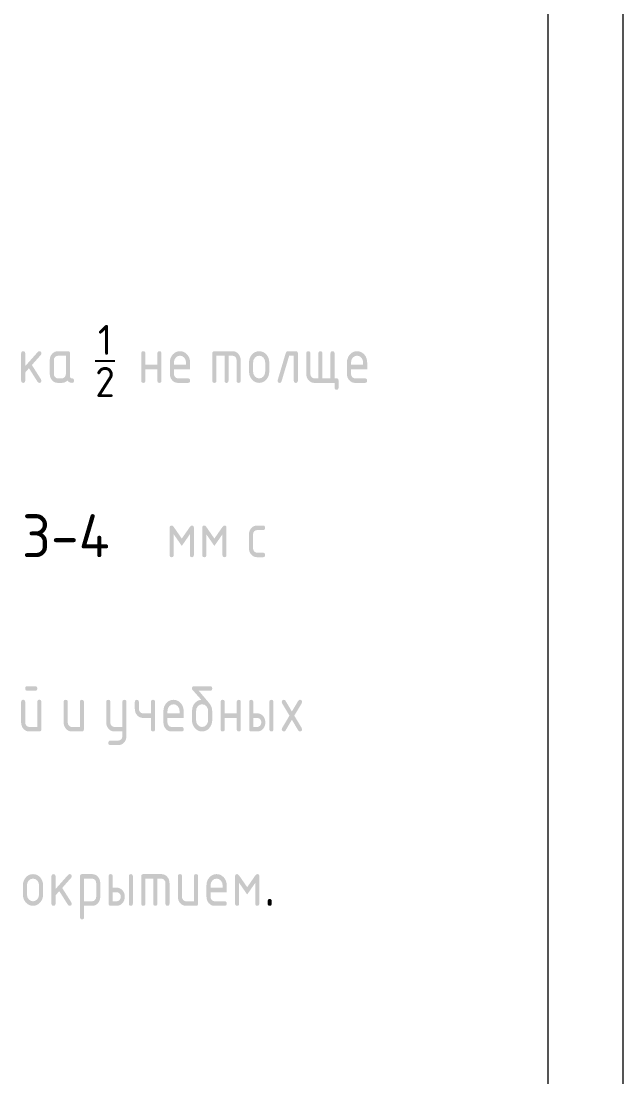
# Model space of a CAD drawing. Header units: millimetres. Extents: x 0 to 1189, y 0 to 841.
# Drawn here: x 1148.9 to 1189.1, y 70.5 to 141.1 of the extents above; entities that cross this region are included whole.
import ezdxf

# ---------------------------------------------------------------- set-up
doc = ezdxf.new("R2010")
doc.units = ezdxf.units.MM

msp = doc.modelspace()

# ---------------------------------------------------------------- hatches: boundary and pattern name
h = msp.add_hatch(color=7)
h.dxf.hatch_style = 2
h.paths.add_polyline_path([(1149.202983, 118.0413), (1150.051303, 118.9938), (1150.092368, 119.026184), (1150.145009, 119.036243), (1150.204653, 119.026795), (1150.247191, 118.998692), (1150.272676, 118.952295), (1150.28116, 118.887966), (1150.270342, 118.830295), (1150.239267, 118.782133), (1149.647813, 118.113509), (1150.254701, 117.156599), (1150.28116, 117.067853), (1150.272676, 117.001665), (1150.247191, 116.955474), (1150.204653, 116.928405), (1150.145009, 116.919577), (1150.080311, 116.935355), (1150.032562, 116.982966), (1149.451581, 117.897432), (1149.202983, 117.614108), (1149.202983, 117.067853), (1149.194508, 117.001665), (1149.169083, 116.955474), (1149.126708, 116.928405), (1149.067384, 116.919577), (1149.00774, 116.928405), (1148.965202, 116.955474), (1148.939717, 117.001665), (1148.931233, 117.067853), (1148.931233, 118.887966), (1148.939717, 118.952295), (1148.965202, 118.998692), (1149.00774, 119.026795), (1149.067384, 119.036243), (1149.126708, 119.026795), (1149.169083, 118.998692), (1149.194508, 118.952295), (1149.202983, 118.887966)])
h = msp.add_hatch(color=7)
h.paths.add_polyline_path([(1151.920091, 118.731421), (1151.381002, 118.731421), (1151.276133, 118.709648), (1151.188628, 118.646534), (1151.132473, 118.54828), (1151.113111, 118.431009), (1151.113111, 117.524811), (1151.132955, 117.409194), (1151.192486, 117.309286), (1151.27951, 117.242313), (1151.381002, 117.219989), (1151.6522, 117.219989), (1151.754864, 117.242313), (1151.840164, 117.309286), (1151.900178, 117.40754), (1151.920091, 117.524811)])
h.paths.add_polyline_path([(1152.458628, 117.067853), (1152.450291, 117.001665), (1152.425417, 116.955474), (1152.384214, 116.928405), (1152.326887, 116.919577), (1152.235782, 116.929154), (1152.154081, 116.958162), (1152.081476, 117.007013), (1152.017656, 117.076122), (1151.937919, 117.007013), (1151.850637, 116.958162), (1151.755501, 116.929154), (1151.6522, 116.919577), (1151.381002, 116.919577), (1151.272034, 116.930041), (1151.171954, 116.961951), (1151.081175, 117.016082), (1151.000112, 117.093209), (1150.930659, 117.186227), (1150.88105, 117.28834), (1150.851284, 117.400787), (1150.841362, 117.524811), (1150.841362, 118.431009), (1150.851284, 118.553172), (1150.88105, 118.665827), (1150.930659, 118.768973), (1151.000112, 118.86261), (1151.081175, 118.937877), (1151.171954, 118.992215), (1151.272034, 119.025159), (1151.381002, 119.036243), (1152.055138, 119.036243), (1152.114782, 119.026795), (1152.15732, 118.998692), (1152.182805, 118.952295), (1152.191289, 118.887966), (1152.191289, 117.372675), (1152.199763, 117.305798), (1152.225188, 117.258092), (1152.267563, 117.229506), (1152.326887, 117.219989), (1152.384214, 117.21048), (1152.425417, 117.181955), (1152.450291, 117.134413)])
h = msp.add_hatch(color=7)
h.dxf.hatch_style = 2
h.paths.add_polyline_path([(1157.22067, 117.825774), (1157.22067, 117.067853), (1157.212195, 117.001665), (1157.18677, 116.955474), (1157.144395, 116.928405), (1157.085071, 116.919577), (1157.025427, 116.928405), (1156.982889, 116.955474), (1156.957404, 117.001665), (1156.948921, 117.067853), (1156.948921, 118.887966), (1156.957404, 118.952295), (1156.982889, 118.998692), (1157.025427, 119.026795), (1157.085071, 119.036243), (1157.144395, 119.026795), (1157.18677, 118.998692), (1157.212195, 118.952295), (1157.22067, 118.887966), (1157.22067, 118.130045), (1158.027649, 118.130045), (1158.027649, 118.887966), (1158.036115, 118.952295), (1158.06148, 118.998692), (1158.103691, 119.026795), (1158.162697, 119.036243), (1158.22234, 119.026795), (1158.264878, 118.998692), (1158.290363, 118.952295), (1158.298847, 118.887966), (1158.298847, 117.067853), (1158.290363, 117.001665), (1158.264878, 116.955474), (1158.22234, 116.928405), (1158.162697, 116.919577), (1158.103691, 116.928405), (1158.06148, 116.955474), (1158.036115, 117.001665), (1158.027649, 117.067853), (1158.027649, 117.825774)])
h = msp.add_hatch(color=7)
h.paths.add_polyline_path([(1159.53423, 118.735831), (1159.378305, 118.703516), (1159.247598, 118.604642), (1159.159404, 118.457743), (1159.13074, 118.282732), (1159.13074, 118.130045), (1159.93772, 118.130045), (1159.93772, 118.282732), (1159.90885, 118.457743), (1159.820862, 118.604642), (1159.690155, 118.703516)])
h.paths.add_polyline_path([(1159.13074, 117.825774), (1159.13074, 117.524811), (1159.150584, 117.409194), (1159.210115, 117.309286), (1159.297139, 117.242313), (1159.398631, 117.219989), (1160.072767, 117.219989), (1160.132411, 117.21048), (1160.174949, 117.181955), (1160.200434, 117.134413), (1160.208918, 117.067853), (1160.200434, 117.001665), (1160.174949, 116.955474), (1160.132411, 116.928405), (1160.072767, 116.919577), (1159.398631, 116.919577), (1159.289663, 116.930041), (1159.189583, 116.961951), (1159.098804, 117.016082), (1159.017741, 117.093209), (1158.948288, 117.186227), (1158.898679, 117.28834), (1158.868913, 117.400787), (1158.858991, 117.524811), (1158.858991, 118.278322), (1158.871135, 118.430828), (1158.907774, 118.571086), (1158.969217, 118.699459), (1159.055775, 118.816308), (1159.159369, 118.912995), (1159.273505, 118.981673), (1159.39839, 119.022652), (1159.53423, 119.036243), (1159.669993, 119.022713), (1159.794748, 118.982155), (1159.908858, 118.914623), (1160.012685, 118.820167), (1160.099157, 118.703636), (1160.160411, 118.575427), (1160.19686, 118.435229), (1160.208918, 118.282732), (1160.208918, 117.825774)])
h = msp.add_hatch(color=7)
h.dxf.hatch_style = 2
h.paths.add_polyline_path([(1161.833787, 119.036243), (1163.047563, 119.036243), (1163.155903, 119.025159), (1163.254889, 118.992215), (1163.345297, 118.937877), (1163.427902, 118.86261), (1163.497355, 118.768973), (1163.546964, 118.665827), (1163.57673, 118.553172), (1163.586652, 118.431009), (1163.586652, 117.067853), (1163.578168, 117.001665), (1163.552683, 116.955474), (1163.510145, 116.928405), (1163.450502, 116.919577), (1163.391177, 116.928405), (1163.348803, 116.955474), (1163.323378, 117.001665), (1163.314903, 117.067853), (1163.314903, 118.431009), (1163.295541, 118.54828), (1163.239386, 118.646534), (1163.15195, 118.711302), (1163.047563, 118.731421), (1162.776365, 118.731421), (1162.776365, 117.067853), (1162.767882, 117.001665), (1162.742397, 116.955474), (1162.699858, 116.928405), (1162.640215, 116.919577), (1162.583121, 116.928405), (1162.541892, 116.955474), (1162.516889, 117.001665), (1162.508475, 117.067853), (1162.508475, 118.731421), (1161.969386, 118.731421), (1161.969386, 117.067853), (1161.960911, 117.001665), (1161.935487, 116.955474), (1161.893112, 116.928405), (1161.833787, 116.919577), (1161.774144, 116.928405), (1161.731606, 116.955474), (1161.706121, 117.001665), (1161.697637, 117.067853), (1161.697637, 118.887966), (1161.706121, 118.952295), (1161.731606, 118.998692), (1161.774144, 119.026795)])
h = msp.add_hatch(color=7)
h.paths.add_polyline_path([(1164.147035, 117.673088), (1164.147035, 118.278322), (1164.159179, 118.430828), (1164.195817, 118.571086), (1164.257261, 118.699459), (1164.343819, 118.816308), (1164.447413, 118.912995), (1164.561549, 118.981673), (1164.686433, 119.022652), (1164.822274, 119.036243), (1164.958036, 119.022713), (1165.082792, 118.982155), (1165.196902, 118.914623), (1165.300728, 118.820167), (1165.3872, 118.703568), (1165.448454, 118.574876), (1165.484903, 118.433369), (1165.496961, 118.278322), (1165.496961, 117.673088), (1165.484231, 117.523131), (1165.446387, 117.384182), (1165.383945, 117.256292), (1165.297421, 117.139511), (1165.194964, 117.042825), (1165.080931, 116.974147), (1164.956357, 116.933167), (1164.822274, 116.919577), (1164.686433, 116.933167), (1164.561549, 116.974147), (1164.447413, 117.042825), (1164.343819, 117.139511), (1164.257261, 117.256292), (1164.195817, 117.384182), (1164.159179, 117.523131)])
h.paths.add_polyline_path([(1165.225763, 117.677498), (1165.225763, 118.282732), (1165.196893, 118.456296), (1165.108906, 118.604642), (1164.978199, 118.703516), (1164.822274, 118.735831), (1164.666349, 118.703516), (1164.535642, 118.604642), (1164.447447, 118.456296), (1164.418784, 118.282732), (1164.418784, 117.677498), (1164.447447, 117.500626), (1164.535642, 117.355588), (1164.666349, 117.254509), (1164.822274, 117.219989), (1164.978199, 117.254509), (1165.108906, 117.355588), (1165.196893, 117.502073)])
h = msp.add_hatch(color=7)
h.dxf.hatch_style = 2
h.paths.add_polyline_path([(1166.732344, 119.036243), (1167.270882, 119.036243), (1167.330525, 119.026795), (1167.373063, 118.998692), (1167.398548, 118.952295), (1167.407032, 118.887966), (1167.407032, 117.067853), (1167.398548, 117.001665), (1167.373063, 116.955474), (1167.330525, 116.928405), (1167.270882, 116.919577), (1167.211876, 116.928405), (1167.169665, 116.955474), (1167.1443, 117.001665), (1167.135834, 117.067853), (1167.135834, 118.731421), (1166.826602, 118.731421), (1166.317279, 117.021), (1166.272217, 116.944864), (1166.193256, 116.919577), (1166.133613, 116.929085), (1166.091074, 116.95761), (1166.065589, 117.005153), (1166.057106, 117.071712), (1166.065374, 117.118565), (1166.596745, 118.913322), (1166.650076, 119.006615)])
h = msp.add_hatch(color=7)
h.dxf.hatch_style = 2
h.paths.add_polyline_path([(1169.856191, 116.919577), (1168.506816, 116.919577), (1168.397848, 116.930041), (1168.297768, 116.961951), (1168.20699, 117.016082), (1168.125927, 117.093209), (1168.056473, 117.186847), (1168.006864, 117.289993), (1167.977098, 117.402648), (1167.967177, 117.524811), (1167.967177, 118.887966), (1167.97566, 118.952295), (1168.001145, 118.998692), (1168.043684, 119.026795), (1168.103327, 119.036243), (1168.162651, 119.026795), (1168.205026, 118.998692), (1168.230451, 118.952295), (1168.238926, 118.887966), (1168.238926, 117.524811), (1168.258769, 117.409194), (1168.318301, 117.309286), (1168.405324, 117.242313), (1168.506816, 117.219989), (1168.778014, 117.219989), (1168.778014, 118.887966), (1168.786429, 118.952295), (1168.811432, 118.998692), (1168.852661, 119.026795), (1168.909755, 119.036243), (1168.969398, 119.026795), (1169.011936, 118.998692), (1169.037421, 118.952295), (1169.045905, 118.887966), (1169.045905, 117.219989), (1169.584442, 117.219989), (1169.584442, 118.887966), (1169.592917, 118.952295), (1169.618342, 118.998692), (1169.660717, 119.026795), (1169.720041, 119.036243), (1169.779684, 119.026795), (1169.822223, 118.998692), (1169.847708, 118.952295), (1169.856191, 118.887966), (1169.856191, 117.219989), (1169.99179, 117.219989), (1170.048884, 117.210541), (1170.090113, 117.182437), (1170.115116, 117.136041), (1170.123531, 117.071712), (1170.123531, 116.614754), (1170.115116, 116.548195), (1170.090113, 116.500653), (1170.048884, 116.472128), (1169.99179, 116.462619), (1169.932466, 116.472128), (1169.890091, 116.500653), (1169.864666, 116.548195), (1169.856191, 116.614754)])
h = msp.add_hatch(color=7)
h.paths.add_polyline_path([(1171.359591, 118.735831), (1171.203666, 118.703516), (1171.072959, 118.604642), (1170.984764, 118.457743), (1170.956101, 118.282732), (1170.956101, 118.130045), (1171.76308, 118.130045), (1171.76308, 118.282732), (1171.73421, 118.457743), (1171.646223, 118.604642), (1171.515516, 118.703516)])
h.paths.add_polyline_path([(1170.956101, 117.825774), (1170.956101, 117.524811), (1170.975945, 117.409194), (1171.035476, 117.309286), (1171.122499, 117.242313), (1171.223992, 117.219989), (1171.898128, 117.219989), (1171.957771, 117.21048), (1172.00031, 117.181955), (1172.025795, 117.134413), (1172.034278, 117.067853), (1172.025795, 117.001665), (1172.00031, 116.955474), (1171.957771, 116.928405), (1171.898128, 116.919577), (1171.223992, 116.919577), (1171.115023, 116.930041), (1171.014943, 116.961951), (1170.924165, 117.016082), (1170.843102, 117.093209), (1170.773649, 117.186227), (1170.724039, 117.28834), (1170.694274, 117.400787), (1170.684352, 117.524811), (1170.684352, 118.278322), (1170.696496, 118.430828), (1170.733135, 118.571086), (1170.794578, 118.699459), (1170.881136, 118.816308), (1170.98473, 118.912995), (1171.098866, 118.981673), (1171.223751, 119.022652), (1171.359591, 119.036243), (1171.495353, 119.022713), (1171.620109, 118.982155), (1171.734219, 118.914623), (1171.838046, 118.820167), (1171.924517, 118.703636), (1171.985771, 118.575427), (1172.02222, 118.435229), (1172.034278, 118.282732), (1172.034278, 117.825774)])
h = msp.add_hatch(color=7)
h.dxf.hatch_style = 2
h.paths.add_polyline_path([(1159.657163, 106.02434), (1159.118074, 106.803208), (1159.118074, 105.419106), (1159.109599, 105.352917), (1159.084174, 105.306727), (1159.0418, 105.279657), (1158.982475, 105.270829), (1158.922832, 105.279657), (1158.880294, 105.306727), (1158.854809, 105.352917), (1158.846325, 105.419106), (1158.846325, 107.239219), (1158.854809, 107.303547), (1158.880294, 107.349944), (1158.922832, 107.378048), (1158.982475, 107.387496), (1159.050275, 107.364689), (1159.118074, 107.29434), (1159.657163, 106.515473), (1160.196251, 107.29434), (1160.264051, 107.364689), (1160.33185, 107.387496), (1160.389177, 107.378048), (1160.43038, 107.349944), (1160.455253, 107.303547), (1160.463591, 107.239219), (1160.463591, 105.419106), (1160.455253, 105.352917), (1160.43038, 105.306727), (1160.389177, 105.279657), (1160.33185, 105.270829), (1160.272526, 105.279657), (1160.230151, 105.306727), (1160.204726, 105.352917), (1160.196251, 105.419106), (1160.196251, 106.803208)])
h = msp.add_hatch(color=7)
h.dxf.hatch_style = 2
h.paths.add_polyline_path([(1161.833029, 106.02434), (1161.29394, 106.803208), (1161.29394, 105.419106), (1161.285465, 105.352917), (1161.26004, 105.306727), (1161.217666, 105.279657), (1161.158341, 105.270829), (1161.098698, 105.279657), (1161.05616, 105.306727), (1161.030675, 105.352917), (1161.022191, 105.419106), (1161.022191, 107.239219), (1161.030675, 107.303547), (1161.05616, 107.349944), (1161.098698, 107.378048), (1161.158341, 107.387496), (1161.226141, 107.364689), (1161.29394, 107.29434), (1161.833029, 106.515473), (1162.372117, 107.29434), (1162.439917, 107.364689), (1162.507716, 107.387496), (1162.565043, 107.378048), (1162.606246, 107.349944), (1162.63112, 107.303547), (1162.639457, 107.239219), (1162.639457, 105.419106), (1162.63112, 105.352917), (1162.606246, 105.306727), (1162.565043, 105.279657), (1162.507716, 105.270829), (1162.448392, 105.279657), (1162.406017, 105.306727), (1162.380592, 105.352917), (1162.372117, 105.419106), (1162.372117, 106.803208)])
h = msp.add_hatch(color=7)
h.dxf.hatch_style = 2
h.paths.add_polyline_path([(1164.411869, 106.782261), (1164.411869, 105.876064), (1164.431713, 105.760446), (1164.491244, 105.660538), (1164.578267, 105.593566), (1164.679759, 105.571242), (1165.082698, 105.571242), (1165.142341, 105.561733), (1165.184879, 105.533208), (1165.210364, 105.485665), (1165.218848, 105.419106), (1165.210364, 105.352917), (1165.184879, 105.306727), (1165.142341, 105.279657), (1165.082698, 105.270829), (1164.679759, 105.270829), (1164.570791, 105.281294), (1164.470711, 105.313204), (1164.379933, 105.367335), (1164.29887, 105.444462), (1164.229417, 105.53748), (1164.179807, 105.639592), (1164.150042, 105.75204), (1164.14012, 105.876064), (1164.14012, 106.782261), (1164.150042, 106.904425), (1164.179807, 107.017079), (1164.229417, 107.120225), (1164.29887, 107.213863), (1164.379933, 107.28913), (1164.470711, 107.343468), (1164.570791, 107.376411), (1164.679759, 107.387496), (1165.082698, 107.387496), (1165.142341, 107.377987), (1165.184879, 107.349462), (1165.210364, 107.30192), (1165.218848, 107.23536), (1165.210364, 107.168483), (1165.184879, 107.120777), (1165.142341, 107.092191), (1165.082698, 107.082674), (1164.679759, 107.082674), (1164.574891, 107.060901), (1164.487385, 106.997787), (1164.43123, 106.899533)])
h = msp.add_hatch(color=7)
h.paths.add_polyline_path([(1150.27928, 95.593999), (1150.27928, 93.773887), (1150.270796, 93.707698), (1150.245311, 93.661508), (1150.202773, 93.634438), (1150.14313, 93.62561), (1149.468993, 93.62561), (1149.360025, 93.636074), (1149.259945, 93.667984), (1149.169167, 93.722115), (1149.088104, 93.799242), (1149.018651, 93.89288), (1148.969041, 93.996026), (1148.939276, 94.108681), (1148.929354, 94.230844), (1148.929354, 95.593999), (1148.937837, 95.660877), (1148.963322, 95.708583), (1149.005861, 95.737169), (1149.065504, 95.746686), (1149.124828, 95.737169), (1149.167203, 95.708583), (1149.192628, 95.660877), (1149.201103, 95.593999), (1149.201103, 94.230844), (1149.220947, 94.115709), (1149.280478, 94.019177), (1149.367501, 93.948828), (1149.468993, 93.926022), (1150.008082, 93.926022), (1150.008082, 95.593999), (1150.016548, 95.660877), (1150.041913, 95.708583), (1150.084124, 95.737169), (1150.14313, 95.746686), (1150.202773, 95.737169), (1150.245311, 95.708583), (1150.270796, 95.660877)])
h.paths.add_polyline_path([(1149.871932, 96.347511), (1149.332843, 96.347511), (1149.275749, 96.357028), (1149.23452, 96.385613), (1149.209517, 96.433319), (1149.201103, 96.500197), (1149.209517, 96.566757), (1149.23452, 96.614299), (1149.275749, 96.642824), (1149.332843, 96.652333), (1149.871932, 96.652333), (1149.931575, 96.642824), (1149.974113, 96.614299), (1149.999598, 96.566757), (1150.008082, 96.500197), (1149.999598, 96.433319), (1149.974113, 96.385613), (1149.931575, 96.357028)])
h = msp.add_hatch(color=7)
h.paths.add_polyline_path([(1161.688303, 94.984355), (1161.688303, 94.379121), (1161.675573, 94.229165), (1161.637729, 94.090215), (1161.575287, 93.962325), (1161.488763, 93.845545), (1161.386306, 93.748858), (1161.272273, 93.68018), (1161.147699, 93.639201), (1161.013616, 93.62561), (1160.877775, 93.639201), (1160.752891, 93.68018), (1160.638755, 93.748858), (1160.535161, 93.845545), (1160.448603, 93.962325), (1160.387159, 94.090215), (1160.350521, 94.229165), (1160.338377, 94.379121), (1160.338377, 94.988765), (1160.360296, 95.199743), (1160.426089, 95.381781), (1160.535807, 95.534468), (1160.689501, 95.657389), (1160.827512, 95.722157), (1160.95684, 95.742276), (1160.364835, 96.4109), (1160.344785, 96.44604), (1160.338377, 96.500197), (1160.34686, 96.566757), (1160.372346, 96.614299), (1160.414884, 96.642824), (1160.474527, 96.652333), (1161.556563, 96.652333), (1161.613656, 96.642824), (1161.654886, 96.614299), (1161.679888, 96.566757), (1161.688303, 96.500197), (1161.679888, 96.433319), (1161.654886, 96.385613), (1161.613656, 96.357028), (1161.556563, 96.347511), (1160.787066, 96.347511), (1161.466163, 95.547697), (1161.562729, 95.415027), (1161.632217, 95.277188), (1161.674213, 95.133769)])
h.paths.add_polyline_path([(1161.417105, 94.383531), (1161.417105, 94.988765), (1161.388235, 95.162329), (1161.300248, 95.310675), (1161.169541, 95.409549), (1161.013616, 95.441864), (1160.857691, 95.409549), (1160.726984, 95.310675), (1160.638789, 95.162329), (1160.610126, 94.988765), (1160.610126, 94.383531), (1160.638789, 94.206659), (1160.726984, 94.061621), (1160.857691, 93.960542), (1161.013616, 93.926022), (1161.169541, 93.960542), (1161.300248, 94.061621), (1161.388235, 94.208106)])
h = msp.add_hatch(color=7)
h.dxf.hatch_style = 2
h.paths.add_polyline_path([(1153.120714, 95.593999), (1153.120714, 93.773887), (1153.11223, 93.707698), (1153.086745, 93.661508), (1153.044207, 93.634438), (1152.984564, 93.62561), (1152.310427, 93.62561), (1152.201459, 93.636074), (1152.101379, 93.667984), (1152.010601, 93.722115), (1151.929538, 93.799242), (1151.860085, 93.89226), (1151.810475, 93.994373), (1151.78071, 94.106821), (1151.770788, 94.230844), (1151.770788, 95.593999), (1151.779271, 95.658328), (1151.804756, 95.704725), (1151.847295, 95.732828), (1151.906938, 95.742276), (1151.966262, 95.732828), (1152.008637, 95.704725), (1152.034062, 95.658328), (1152.042537, 95.593999), (1152.042537, 94.230844), (1152.062381, 94.115227), (1152.121912, 94.015319), (1152.208935, 93.948346), (1152.310427, 93.926022), (1152.849516, 93.926022), (1152.849516, 95.593999), (1152.857982, 95.658328), (1152.883347, 95.704725), (1152.925558, 95.732828), (1152.984564, 95.742276), (1153.044207, 95.732828), (1153.086745, 95.704725), (1153.11223, 95.658328)])
h = msp.add_hatch(color=7)
h.dxf.hatch_style = 2
h.paths.add_polyline_path([(1155.690484, 93.316378), (1155.690484, 93.62561), (1155.151395, 93.62561), (1155.042427, 93.636074), (1154.942347, 93.667984), (1154.851569, 93.722115), (1154.770506, 93.799242), (1154.701053, 93.89288), (1154.651443, 93.996026), (1154.621678, 94.108681), (1154.611756, 94.230844), (1154.611756, 95.593999), (1154.620239, 95.658328), (1154.645724, 95.704725), (1154.688263, 95.732828), (1154.747906, 95.742276), (1154.80723, 95.732828), (1154.849605, 95.704725), (1154.87503, 95.658328), (1154.883505, 95.593999), (1154.883505, 94.230844), (1154.903349, 94.115227), (1154.96288, 94.015319), (1155.049903, 93.948346), (1155.151395, 93.926022), (1155.690484, 93.926022), (1155.690484, 95.593999), (1155.69895, 95.658328), (1155.724315, 95.704725), (1155.766526, 95.732828), (1155.825532, 95.742276), (1155.885175, 95.732828), (1155.927713, 95.704725), (1155.953198, 95.658328), (1155.961682, 95.593999), (1155.961682, 93.320788), (1155.951829, 93.198624), (1155.922546, 93.08597), (1155.874245, 92.982824), (1155.807342, 92.889186), (1155.725736, 92.813687), (1155.63488, 92.759375), (1155.535033, 92.72656), (1155.426452, 92.715553), (1154.883505, 92.715553), (1154.82418, 92.725062), (1154.781806, 92.753587), (1154.756381, 92.801129), (1154.747906, 92.867689), (1154.757208, 92.922259), (1154.789247, 92.973522), (1154.832035, 93.008111), (1154.883505, 93.020375), (1155.422593, 93.020375), (1155.527255, 93.040426), (1155.614967, 93.104711), (1155.671122, 93.199589)])
h = msp.add_hatch(color=7)
h.dxf.hatch_style = 2
h.paths.add_polyline_path([(1157.870556, 95.593999), (1157.870556, 93.773887), (1157.862072, 93.707698), (1157.836587, 93.661508), (1157.794049, 93.634438), (1157.734405, 93.62561), (1157.6754, 93.634438), (1157.633189, 93.661508), (1157.607824, 93.707698), (1157.599358, 93.773887), (1157.599358, 94.531808), (1157.060269, 94.531808), (1156.953471, 94.542806), (1156.854115, 94.57556), (1156.762613, 94.629709), (1156.679379, 94.704889), (1156.609926, 94.797855), (1156.560317, 94.899193), (1156.530551, 95.009212), (1156.520629, 95.128222), (1156.520629, 95.593999), (1156.529113, 95.658328), (1156.554598, 95.704725), (1156.597136, 95.732828), (1156.65678, 95.742276), (1156.716104, 95.732828), (1156.758479, 95.704725), (1156.783904, 95.658328), (1156.792379, 95.593999), (1156.792379, 95.1409), (1156.812222, 95.023629), (1156.871754, 94.925375), (1156.958777, 94.858403), (1157.060269, 94.836078), (1157.599358, 94.836078), (1157.599358, 95.593999), (1157.607824, 95.658328), (1157.633189, 95.704725), (1157.6754, 95.732828), (1157.734405, 95.742276), (1157.794049, 95.732828), (1157.836587, 95.704725), (1157.862072, 95.658328)])
h = msp.add_hatch(color=7)
h.paths.add_polyline_path([(1159.104742, 95.441864), (1158.948817, 95.409549), (1158.81811, 95.310675), (1158.729915, 95.163776), (1158.701252, 94.988765), (1158.701252, 94.836078), (1159.508231, 94.836078), (1159.508231, 94.988765), (1159.479362, 95.163776), (1159.391374, 95.310675), (1159.260667, 95.409549)])
h.paths.add_polyline_path([(1158.701252, 94.531808), (1158.701252, 94.230844), (1158.721096, 94.115227), (1158.780627, 94.015319), (1158.86765, 93.948346), (1158.969143, 93.926022), (1159.643279, 93.926022), (1159.702922, 93.916513), (1159.745461, 93.887988), (1159.770946, 93.840446), (1159.779429, 93.773887), (1159.770946, 93.707698), (1159.745461, 93.661508), (1159.702922, 93.634438), (1159.643279, 93.62561), (1158.969143, 93.62561), (1158.860175, 93.636074), (1158.760094, 93.667984), (1158.669316, 93.722115), (1158.588253, 93.799242), (1158.5188, 93.89226), (1158.469191, 93.994373), (1158.439425, 94.106821), (1158.429503, 94.230844), (1158.429503, 94.984355), (1158.441647, 95.136861), (1158.478286, 95.277119), (1158.539729, 95.405492), (1158.626287, 95.522341), (1158.729881, 95.619028), (1158.844017, 95.687706), (1158.968902, 95.728685), (1159.104742, 95.742276), (1159.240504, 95.728746), (1159.36526, 95.688188), (1159.47937, 95.620656), (1159.583197, 95.5262), (1159.669669, 95.40967), (1159.730922, 95.28146), (1159.767372, 95.141262), (1159.779429, 94.988765), (1159.779429, 94.531808)])
h = msp.add_hatch(color=7)
h.dxf.hatch_style = 2
h.paths.add_polyline_path([(1162.519, 94.531808), (1162.519, 93.773887), (1162.510525, 93.707698), (1162.4851, 93.661508), (1162.442725, 93.634438), (1162.383401, 93.62561), (1162.323758, 93.634438), (1162.281219, 93.661508), (1162.255734, 93.707698), (1162.247251, 93.773887), (1162.247251, 95.593999), (1162.255734, 95.658328), (1162.281219, 95.704725), (1162.323758, 95.732828), (1162.383401, 95.742276), (1162.442725, 95.732828), (1162.4851, 95.704725), (1162.510525, 95.658328), (1162.519, 95.593999), (1162.519, 94.836078), (1163.325979, 94.836078), (1163.325979, 95.593999), (1163.334445, 95.658328), (1163.35981, 95.704725), (1163.402021, 95.732828), (1163.461027, 95.742276), (1163.52067, 95.732828), (1163.563208, 95.704725), (1163.588693, 95.658328), (1163.597177, 95.593999), (1163.597177, 93.773887), (1163.588693, 93.707698), (1163.563208, 93.661508), (1163.52067, 93.634438), (1163.461027, 93.62561), (1163.402021, 93.634438), (1163.35981, 93.661508), (1163.334445, 93.707698), (1163.325979, 93.773887), (1163.325979, 94.531808)])
h = msp.add_hatch(color=7)
h.paths.add_polyline_path([(1165.234853, 94.230844), (1165.224991, 94.108681), (1165.195647, 93.996026), (1165.147184, 93.89288), (1165.079961, 93.799242), (1164.996676, 93.722115), (1164.904813, 93.667984), (1164.804474, 93.636074), (1164.695764, 93.62561), (1164.292275, 93.62561), (1164.232631, 93.634438), (1164.190093, 93.661508), (1164.164608, 93.707698), (1164.156124, 93.773887), (1164.156124, 95.593999), (1164.164608, 95.658328), (1164.190093, 95.704725), (1164.232631, 95.732828), (1164.292275, 95.742276), (1164.351599, 95.732828), (1164.393974, 95.704725), (1164.419399, 95.658328), (1164.427874, 95.593999), (1164.427874, 94.836078), (1164.695764, 94.836078), (1164.804474, 94.82508), (1164.904813, 94.792326), (1164.996676, 94.738177), (1165.079961, 94.662997), (1165.147184, 94.569273), (1165.195647, 94.465937), (1165.224991, 94.353093)])
h.paths.add_polyline_path([(1164.966962, 94.230844), (1164.947118, 94.348391), (1164.887587, 94.44692), (1164.800151, 94.510035), (1164.695764, 94.531808), (1164.427874, 94.531808), (1164.427874, 93.926022), (1164.695764, 93.926022), (1164.800151, 93.948346), (1164.887587, 94.015319), (1164.947118, 94.113573)])
h.paths.add_polyline_path([(1165.506051, 95.593999), (1165.514526, 95.658328), (1165.53995, 95.704725), (1165.582325, 95.732828), (1165.64165, 95.742276), (1165.698976, 95.732828), (1165.740179, 95.704725), (1165.765053, 95.658328), (1165.77339, 95.593999), (1165.77339, 93.773887), (1165.765053, 93.707698), (1165.740179, 93.661508), (1165.698976, 93.634438), (1165.64165, 93.62561), (1165.582325, 93.634438), (1165.53995, 93.661508), (1165.514526, 93.707698), (1165.506051, 93.773887)])
h = msp.add_hatch(color=7)
h.dxf.hatch_style = 2
h.paths.add_polyline_path([(1167.170072, 94.683943), (1167.660102, 93.858222), (1167.682702, 93.773887), (1167.674218, 93.707698), (1167.648733, 93.661508), (1167.606195, 93.634438), (1167.546552, 93.62561), (1167.481853, 93.641388), (1167.434104, 93.688999), (1167.008015, 94.408887), (1166.581925, 93.688999), (1166.5339, 93.641388), (1166.468926, 93.62561), (1166.417456, 93.635669), (1166.374668, 93.668053), (1166.3438, 93.717869), (1166.332776, 93.773887), (1166.355376, 93.858222), (1166.845957, 94.683943), (1166.355376, 95.505254), (1166.332776, 95.593999), (1166.341259, 95.658328), (1166.366744, 95.704725), (1166.409283, 95.732828), (1166.468926, 95.742276), (1166.5339, 95.726498), (1166.581925, 95.678887), (1167.008015, 94.958999), (1167.434104, 95.678887), (1167.481853, 95.726498), (1167.546552, 95.742276), (1167.606195, 95.733448), (1167.648733, 95.706378), (1167.674218, 95.660188), (1167.682702, 95.593999), (1167.660102, 95.505254)])
h = msp.add_hatch(color=7)
h.paths.add_polyline_path([(1149.046218, 82.730374), (1149.046218, 83.335608), (1149.058362, 83.488114), (1149.095001, 83.628372), (1149.156444, 83.756745), (1149.243002, 83.873594), (1149.346596, 83.970281), (1149.460732, 84.038959), (1149.585617, 84.079938), (1149.721457, 84.093529), (1149.857219, 84.079998), (1149.981975, 84.039441), (1150.096085, 83.971908), (1150.199912, 83.877453), (1150.286384, 83.760853), (1150.347637, 83.632162), (1150.384087, 83.490654), (1150.396144, 83.335608), (1150.396144, 82.730374), (1150.383415, 82.580417), (1150.34557, 82.441468), (1150.283128, 82.313577), (1150.196604, 82.196797), (1150.094147, 82.100111), (1149.980115, 82.031433), (1149.85554, 81.990453), (1149.721457, 81.976862), (1149.585617, 81.990453), (1149.460732, 82.031433), (1149.346596, 82.100111), (1149.243002, 82.196797), (1149.156444, 82.313577), (1149.095001, 82.441468), (1149.058362, 82.580417)])
h.paths.add_polyline_path([(1150.124946, 82.734783), (1150.124946, 83.340018), (1150.096077, 83.513582), (1150.008089, 83.661927), (1149.877382, 83.760802), (1149.721457, 83.793117), (1149.565532, 83.760802), (1149.434825, 83.661927), (1149.34663, 83.513582), (1149.317967, 83.340018), (1149.317967, 82.734783), (1149.34663, 82.557912), (1149.434825, 82.412874), (1149.565532, 82.311794), (1149.721457, 82.277275), (1149.877382, 82.311794), (1150.008089, 82.412874), (1150.096077, 82.559359)])
h = msp.add_hatch(color=7)
h.dxf.hatch_style = 2
h.paths.add_polyline_path([(1151.226509, 83.098585), (1152.074829, 84.051085), (1152.115895, 84.083469), (1152.168536, 84.093529), (1152.228179, 84.084081), (1152.270717, 84.055977), (1152.296202, 84.009581), (1152.304686, 83.945252), (1152.293868, 83.887581), (1152.262794, 83.839419), (1151.67134, 83.170795), (1152.278228, 82.213885), (1152.304686, 82.125139), (1152.296202, 82.05895), (1152.270717, 82.01276), (1152.228179, 81.98569), (1152.168536, 81.976862), (1152.103837, 81.992641), (1152.056088, 82.040252), (1151.475107, 82.954718), (1151.226509, 82.671394), (1151.226509, 82.125139), (1151.218034, 82.05895), (1151.192609, 82.01276), (1151.150234, 81.98569), (1151.09091, 81.976862), (1151.031267, 81.98569), (1150.988728, 82.01276), (1150.963243, 82.05895), (1150.95476, 82.125139), (1150.95476, 83.945252), (1150.963243, 84.009581), (1150.988728, 84.055977), (1151.031267, 84.084081), (1151.09091, 84.093529), (1151.150234, 84.084081), (1151.192609, 84.055977), (1151.218034, 84.009581), (1151.226509, 83.945252)])
h = msp.add_hatch(color=7)
h.paths.add_polyline_path([(1152.863301, 83.945252), (1152.871785, 84.009581), (1152.89727, 84.055977), (1152.939808, 84.084081), (1152.999451, 84.093529), (1153.674139, 84.093529), (1153.78303, 84.082444), (1153.882981, 84.049501), (1153.973733, 83.995163), (1154.055029, 83.919896), (1154.124163, 83.826258), (1154.173609, 83.723112), (1154.203314, 83.610458), (1154.213227, 83.488295), (1154.213227, 82.582097), (1154.203314, 82.459934), (1154.173609, 82.347279), (1154.124163, 82.244133), (1154.055029, 82.150495), (1153.973733, 82.073368), (1153.882981, 82.019237), (1153.78303, 81.987327), (1153.674139, 81.976862), (1153.13505, 81.976862), (1153.13505, 81.215083), (1153.126575, 81.150754), (1153.101151, 81.104357), (1153.058776, 81.076254), (1152.999451, 81.066806), (1152.939808, 81.076254), (1152.89727, 81.104357), (1152.871785, 81.150754), (1152.863301, 81.215083)])
h.paths.add_polyline_path([(1153.13505, 83.788707), (1153.13505, 82.277275), (1153.674139, 82.277275), (1153.776803, 82.299599), (1153.862103, 82.366571), (1153.922117, 82.464826), (1153.94203, 82.582097), (1153.94203, 83.488295), (1153.922668, 83.605566), (1153.866513, 83.70382), (1153.778801, 83.768588), (1153.674139, 83.788707)])
h = msp.add_hatch(color=7)
h.paths.add_polyline_path([(1155.850571, 82.582097), (1155.840709, 82.459934), (1155.811366, 82.347279), (1155.762902, 82.244133), (1155.69568, 82.150495), (1155.612394, 82.073368), (1155.520531, 82.019237), (1155.420193, 81.987327), (1155.311483, 81.976862), (1154.907993, 81.976862), (1154.84835, 81.98569), (1154.805811, 82.01276), (1154.780326, 82.05895), (1154.771843, 82.125139), (1154.771843, 83.945252), (1154.780326, 84.009581), (1154.805811, 84.055977), (1154.84835, 84.084081), (1154.907993, 84.093529), (1154.967317, 84.084081), (1155.009692, 84.055977), (1155.035117, 84.009581), (1155.043592, 83.945252), (1155.043592, 83.187331), (1155.311483, 83.187331), (1155.420193, 83.176333), (1155.520531, 83.143578), (1155.612394, 83.08943), (1155.69568, 83.014249), (1155.762902, 82.920526), (1155.811366, 82.81719), (1155.840709, 82.704346)])
h.paths.add_polyline_path([(1155.58268, 82.582097), (1155.562837, 82.699643), (1155.503305, 82.798173), (1155.415869, 82.861287), (1155.311483, 82.88306), (1155.043592, 82.88306), (1155.043592, 82.277275), (1155.311483, 82.277275), (1155.415869, 82.299599), (1155.503305, 82.366571), (1155.562837, 82.464826)])
h.paths.add_polyline_path([(1156.121769, 83.945252), (1156.130244, 84.009581), (1156.155669, 84.055977), (1156.198043, 84.084081), (1156.257368, 84.093529), (1156.314694, 84.084081), (1156.355898, 84.055977), (1156.380771, 84.009581), (1156.389108, 83.945252), (1156.389108, 82.125139), (1156.380771, 82.05895), (1156.355898, 82.01276), (1156.314694, 81.98569), (1156.257368, 81.976862), (1156.198043, 81.98569), (1156.155669, 82.01276), (1156.130244, 82.05895), (1156.121769, 82.125139)])
h = msp.add_hatch(color=7)
h.dxf.hatch_style = 2
h.paths.add_polyline_path([(1157.084312, 84.093529), (1158.298088, 84.093529), (1158.406428, 84.082444), (1158.505414, 84.049501), (1158.595822, 83.995163), (1158.678427, 83.919896), (1158.74788, 83.826258), (1158.797489, 83.723112), (1158.827255, 83.610458), (1158.837177, 83.488295), (1158.837177, 82.125139), (1158.828693, 82.05895), (1158.803208, 82.01276), (1158.76067, 81.98569), (1158.701027, 81.976862), (1158.641702, 81.98569), (1158.599327, 82.01276), (1158.573903, 82.05895), (1158.565428, 82.125139), (1158.565428, 83.488295), (1158.546066, 83.605566), (1158.489911, 83.70382), (1158.402475, 83.768588), (1158.298088, 83.788707), (1158.02689, 83.788707), (1158.02689, 82.125139), (1158.018407, 82.05895), (1157.992922, 82.01276), (1157.950383, 81.98569), (1157.89074, 81.976862), (1157.833646, 81.98569), (1157.792417, 82.01276), (1157.767414, 82.05895), (1157.759, 82.125139), (1157.759, 83.788707), (1157.219911, 83.788707), (1157.219911, 82.125139), (1157.211436, 82.05895), (1157.186011, 82.01276), (1157.143637, 81.98569), (1157.084312, 81.976862), (1157.024669, 81.98569), (1156.982131, 82.01276), (1156.956646, 82.05895), (1156.948162, 82.125139), (1156.948162, 83.945252), (1156.956646, 84.009581), (1156.982131, 84.055977), (1157.024669, 84.084081)])
h = msp.add_hatch(color=7)
h.dxf.hatch_style = 2
h.paths.add_polyline_path([(1160.745957, 83.945252), (1160.745957, 82.125139), (1160.737473, 82.05895), (1160.711988, 82.01276), (1160.66945, 81.98569), (1160.609806, 81.976862), (1159.93567, 81.976862), (1159.826702, 81.987327), (1159.726622, 82.019237), (1159.635844, 82.073368), (1159.55478, 82.150495), (1159.485327, 82.243513), (1159.435718, 82.345625), (1159.405952, 82.458073), (1159.39603, 82.582097), (1159.39603, 83.945252), (1159.404514, 84.009581), (1159.429999, 84.055977), (1159.472537, 84.084081), (1159.532181, 84.093529), (1159.591505, 84.084081), (1159.63388, 84.055977), (1159.659305, 84.009581), (1159.66778, 83.945252), (1159.66778, 82.582097), (1159.687623, 82.466479), (1159.747155, 82.366571), (1159.834178, 82.299599), (1159.93567, 82.277275), (1160.474759, 82.277275), (1160.474759, 83.945252), (1160.483225, 84.009581), (1160.50859, 84.055977), (1160.550801, 84.084081), (1160.609806, 84.093529), (1160.66945, 84.084081), (1160.711988, 84.055977), (1160.737473, 84.009581)])
h = msp.add_hatch(color=7)
h.paths.add_polyline_path([(1161.979811, 83.793117), (1161.823886, 83.760802), (1161.693179, 83.661927), (1161.604984, 83.515028), (1161.576321, 83.340018), (1161.576321, 83.187331), (1162.3833, 83.187331), (1162.3833, 83.340018), (1162.35443, 83.515028), (1162.266443, 83.661927), (1162.135736, 83.760802)])
h.paths.add_polyline_path([(1161.576321, 82.88306), (1161.576321, 82.582097), (1161.596165, 82.466479), (1161.655696, 82.366571), (1161.742719, 82.299599), (1161.844212, 82.277275), (1162.518348, 82.277275), (1162.577991, 82.267766), (1162.62053, 82.239241), (1162.646015, 82.191698), (1162.654498, 82.125139), (1162.646015, 82.05895), (1162.62053, 82.01276), (1162.577991, 81.98569), (1162.518348, 81.976862), (1161.844212, 81.976862), (1161.735243, 81.987327), (1161.635163, 82.019237), (1161.544385, 82.073368), (1161.463322, 82.150495), (1161.393869, 82.243513), (1161.344259, 82.345625), (1161.314494, 82.458073), (1161.304572, 82.582097), (1161.304572, 83.335608), (1161.316716, 83.488114), (1161.353355, 83.628372), (1161.414798, 83.756745), (1161.501356, 83.873594), (1161.60495, 83.970281), (1161.719086, 84.038959), (1161.843971, 84.079938), (1161.979811, 84.093529), (1162.115573, 84.079998), (1162.240329, 84.039441), (1162.354439, 83.971908), (1162.458266, 83.877453), (1162.544737, 83.760922), (1162.605991, 83.632713), (1162.64244, 83.492515), (1162.654498, 83.340018), (1162.654498, 82.88306)])
h = msp.add_hatch(color=7)
h.dxf.hatch_style = 2
h.paths.add_polyline_path([(1164.023951, 82.730374), (1163.484863, 83.509241), (1163.484863, 82.125139), (1163.476388, 82.05895), (1163.450963, 82.01276), (1163.408588, 81.98569), (1163.349264, 81.976862), (1163.28962, 81.98569), (1163.247082, 82.01276), (1163.221597, 82.05895), (1163.213114, 82.125139), (1163.213114, 83.945252), (1163.221597, 84.009581), (1163.247082, 84.055977), (1163.28962, 84.084081), (1163.349264, 84.093529), (1163.417063, 84.070722), (1163.484863, 84.000374), (1164.023951, 83.221506), (1164.56304, 84.000374), (1164.630839, 84.070722), (1164.698639, 84.093529), (1164.755965, 84.084081), (1164.797168, 84.055977), (1164.822042, 84.009581), (1164.830379, 83.945252), (1164.830379, 82.125139), (1164.822042, 82.05895), (1164.797168, 82.01276), (1164.755965, 81.98569), (1164.698639, 81.976862), (1164.639314, 81.98569), (1164.596939, 82.01276), (1164.571515, 82.05895), (1164.56304, 82.125139), (1164.56304, 83.509241)])
h = msp.add_hatch(color=7)
h.dxf.hatch_style = 2
h.paths.add_polyline_path([(1165.389433, 82.277275), (1165.397916, 82.344152), (1165.423401, 82.391858), (1165.46594, 82.420444), (1165.525583, 82.429961), (1165.584907, 82.420444), (1165.627282, 82.391858), (1165.652707, 82.344152), (1165.661182, 82.277275), (1165.661182, 82.125139), (1165.652707, 82.05895), (1165.627282, 82.01276), (1165.584907, 81.98569), (1165.525583, 81.976862), (1165.46594, 81.98569), (1165.423401, 82.01276), (1165.397916, 82.05895), (1165.389433, 82.125139)])

# ---------------------------------------------------------------- linework, layer by layer
at = {"color": 7, "lineweight": 0}
for p, q in [((1189.107153, 840.985282), (1189.107153, -0.006567)), ((1184.111809, 4.988778), (1184.111809, 588.936038))]:
    msp.add_line(p, q, dxfattribs=at)
msp.add_lwpolyline([(1184.111809, 4.988778), (1184.111809, 835.989938)], dxfattribs=at)
msp.add_lwpolyline([(1184.111809, 4.988778), (1184.111809, 835.989938)], dxfattribs=at)

# ---------------------------------------------------------------- texts
at = {"color": 7, "insert": (1153.877352, 120.79643), "char_height": 2.868995, "width": 14.17737362, "attachment_point": 1}
msp.add_mtext('\\A1;{\\fGOSTCommon|b0|i0|c204|p0;\\H0.7x;\\S1/2;\\fGOSTCommon|b0|i0|c0|p0;\\H1.42857x; }', dxfattribs=at)
at = {"color": 7, "char_height": 2.868995, "attachment_point": 1}
for s, insert in [('{\\fGOSTCommon|b0|i0|c0; }', (1172.332508, 119.788576)), ('{\\fGOSTCommon|b0|i0|c0;3-4 }', (1148.988678, 108.13983)), ('{\\fGOSTCommon|b0|i0|c0; }', (1162.84623, 108.13983)), ('{\\fGOSTCommon|b0|i0|c0; }', (1167.972119, 96.494598)), ('{\\fGOSTCommon|b0|i0|c0;  }', (1165.94723, 84.845851))]:
    msp.add_mtext(s, dxfattribs=dict(at, insert=insert))

doc.saveas('drawing.dxf')
